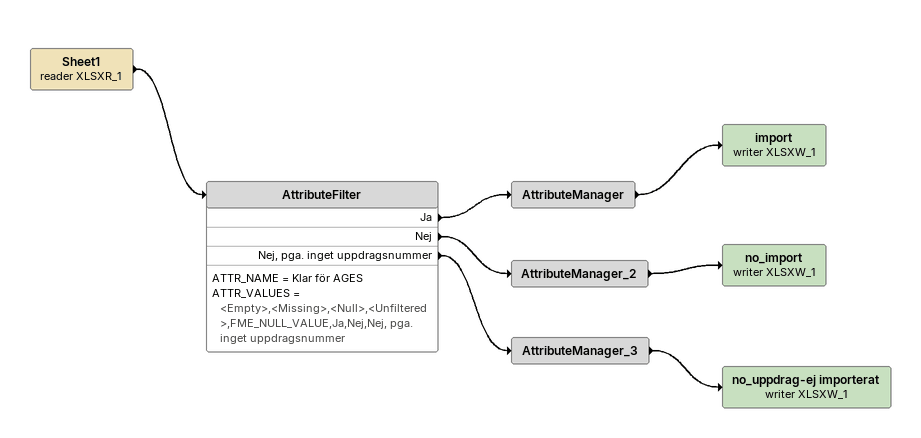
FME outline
Sheet1 (reader XLSXR_1)
    -> AttributeFilter
AttributeFilter
    ATTR_NAME = Klar för AGES
    ATTR_VALUES = <Empty>,<Missing>,<Null>,<Unfiltered>,FME_NULL_VALUE,Ja,Nej,Nej, pga. inget uppdragsnummer
    Ja -> AttributeManager
    Nej -> AttributeManager_2
    Nej, pga. inget uppdragsnummer -> AttributeManager_3
AttributeManager
    -> import (writer XLSXW_1)
import (writer XLSXW_1)
AttributeManager_2
    -> no_import (writer XLSXW_1)
no_import (writer XLSXW_1)
AttributeManager_3
    -> no_uppdrag-ej importerat (writer XLSXW_1)
no_uppdrag-ej importerat (writer XLSXW_1)
